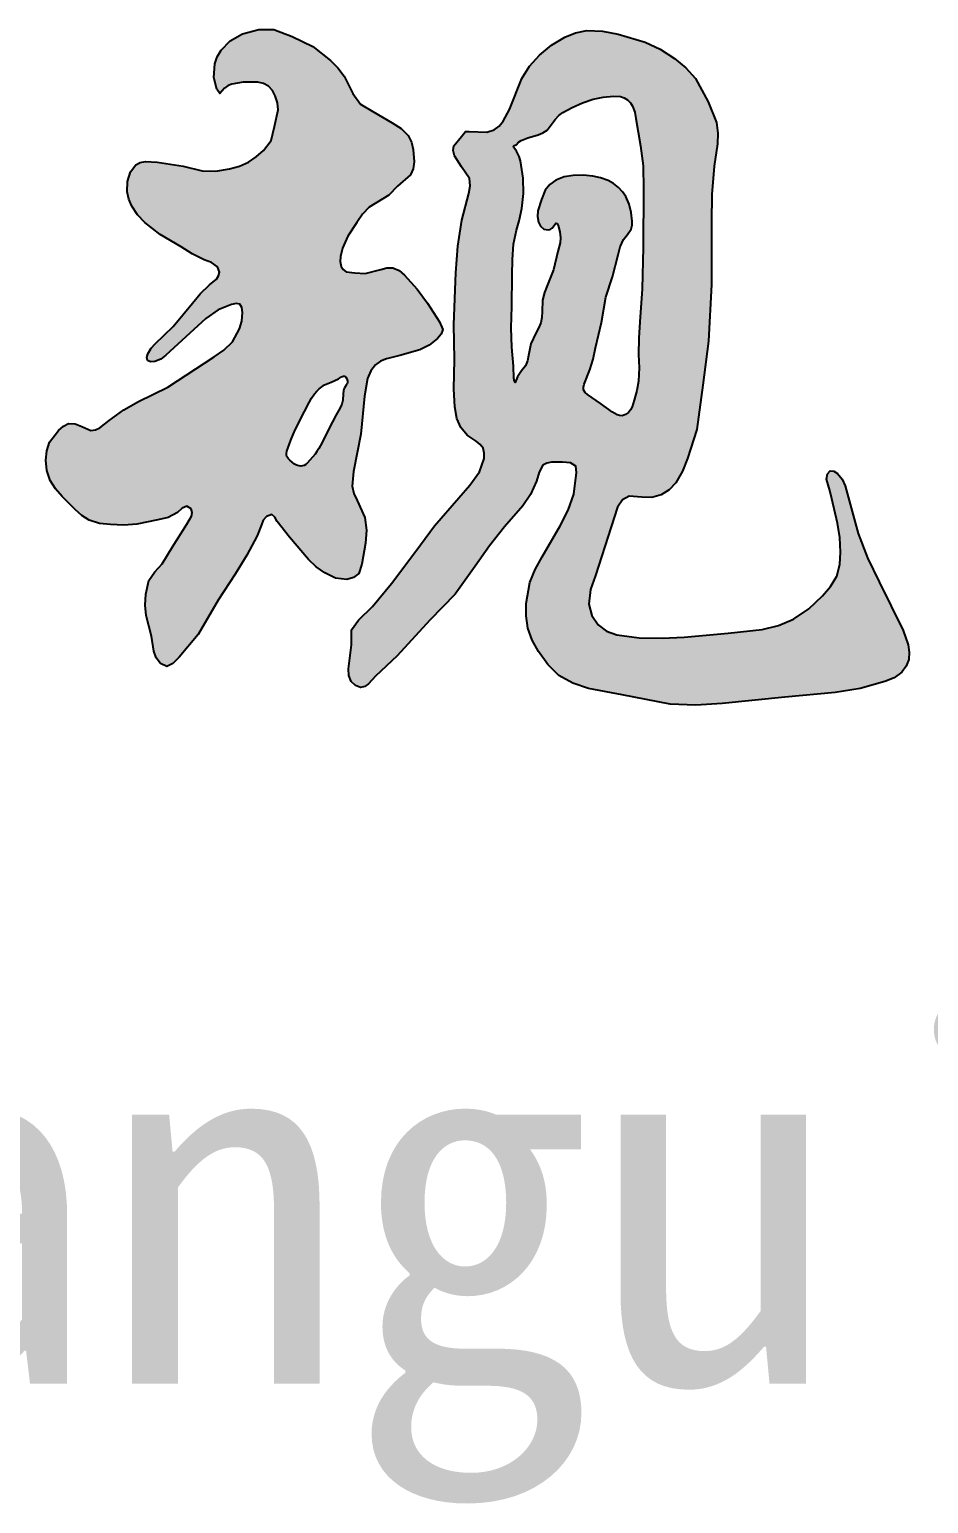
# Model space of a CAD drawing. Extents: x -137808 to 103746506, y -332957 to -111547.
# Drawn here: x -71624 to -71168, y -162863 to -162116 of the extents above; entities that cross this region are included whole.
import ezdxf

# ---------------------------------------------------------------- set-up
doc = ezdxf.new("R2010")
doc.units = 0
doc.header["$LTSCALE"] = 25
doc.header["$MEASUREMENT"] = 0
doc.layers.get('0').update_dxf_attribs({"linetype": 'CONTINUOUS'})
doc.styles.add('宋体', font='', dxfattribs={"width": 0.8})
doc.styles.get('宋体').set_extended_font_data('SimSun')

# ---------------------------------------------------------------- blocks, each defined once
blk = doc.blocks.new('tjnhty')
h = blk.add_hatch(color=256)
h.paths.add_polyline_path([(1268743.11, -1744089.09), (1268744.68, -1744080.26), (1268746.25, -1744076.36), (1268748.65, -1744073.24), (1268751.23, -1744071.47), (1268754.28, -1744070.21), (1268761.02, -1744068.5), (1268771.24, -1744065.59), (1268775.89, -1744063.24), (1268780.18, -1744059.85), (1268782.03, -1744057.69), (1268782.86, -1744055.32), (1268781.21, -1744051.41), (1268775.03, -1744041.94), (1268769.81, -1744034.81), (1268763.45, -1744027.81), (1268760.64, -1744025.46), (1268757.49, -1744024.03), (1268754.51, -1744024.04), (1268751.45, -1744024.84), (1268743.48, -1744027.01), (1268738.17, -1744026.61), (1268733.82, -1744026.13), (1268732.35, -1744025), (1268731.33, -1744023.39), (1268730.79, -1744020.94), (1268730.92, -1744018.4), (1268731.89, -1744014.06), (1268734.59, -1744008.04), (1268739.24, -1744001.04), (1268742.12, -1743996.95), (1268745.52, -1743993.4), (1268755.44, -1743987.31), (1268759.81, -1743982.67), (1268766.35, -1743976.95), (1268767.73, -1743973.84), (1268768.26, -1743970.36), (1268767.82, -1743964.05), (1268766.92, -1743960.36), (1268765.33, -1743957.02), (1268761.65, -1743953.41), (1268757.11, -1743950.57), (1268747.29, -1743944.86), (1268741.13, -1743941.05), (1268737.17, -1743935.62), (1268732.76, -1743926.98), (1268729.6, -1743922.75), (1268725.87, -1743918.92), (1268716.92, -1743911.88), (1268706.51, -1743906.75), (1268697.12, -1743903.24), (1268689.5, -1743903.24), (1268681.28, -1743905.43), (1268675.12, -1743908.95), (1268670.43, -1743913.79), (1268668.49, -1743917.08), (1268667.2, -1743920.68), (1268666.76, -1743927.56), (1268668.23, -1743933.43), (1268669.79, -1743935.75), (1268672.18, -1743933.07), (1268673.95, -1743931.65), (1268675.92, -1743930.96), (1268681.67, -1743929.91), (1268689.05, -1743929.91), (1268691.9, -1743930.59), (1268694.42, -1743931.92), (1268696.43, -1743934.1), (1268697.87, -1743936.8), (1268699.01, -1743940.36), (1268699.31, -1743943.99), (1268697.46, -1743952.39), (1268695.76, -1743959.49), (1268691.9, -1743964.58), (1268688.29, -1743967.81), (1268684.33, -1743970.45), (1268679.69, -1743972.46), (1268674.76, -1743973.84), (1268667.81, -1743975.02), (1268660.86, -1743974.92), (1268651.28, -1743972.61), (1268638, -1743970.45), (1268632.16, -1743970.17), (1268629.48, -1743970.64), (1268627.19, -1743971.84), (1268624.56, -1743975.39), (1268622.97, -1743980.39), (1268622.86, -1743985.57), (1268623.69, -1743989.3), (1268625.18, -1743992.82), (1268628.13, -1743997.26), (1268631.79, -1744001.17), (1268639.5, -1744007.14), (1268650.2, -1744013.35), (1268655.82, -1744017), (1268661.9, -1744020.07), (1268665.62, -1744021.37), (1268668.62, -1744023.55), (1268669.61, -1744026.28), (1268669.2, -1744028.12), (1268668.03, -1744029.77), (1268664.64, -1744032.75), (1268659.89, -1744037.26), (1268655.93, -1744041.95), (1268646.17, -1744053.88), (1268637.09, -1744062.57), (1268634.98, -1744064.83), (1268633.34, -1744067.69), (1268632.86, -1744069.53), (1268633.14, -1744071.05), (1268634.72, -1744071.78), (1268636.89, -1744071.64), (1268639.97, -1744070.31), (1268642.42, -1744068.29), (1268650.52, -1744060.99), (1268662.76, -1744049.74), (1268668.88, -1744045.4), (1268675.79, -1744042.64), (1268678.06, -1744042.15), (1268679.94, -1744042.44), (1268681.02, -1744044.22), (1268681.32, -1744046.78), (1268680.94, -1744051.16), (1268679.74, -1744055.07), (1268676.19, -1744061.58), (1268671.89, -1744065.76), (1268666.91, -1744069.27), (1268643.4, -1744084.54), (1268628.66, -1744091.89), (1268621.18, -1744096.07), (1268613.7, -1744101.43), (1268609.06, -1744105.11), (1268606.73, -1744106.28), (1268604.38, -1744106.52), (1268599.91, -1744104.53), (1268596.52, -1744103.18), (1268593.19, -1744103.04), (1268590.51, -1744104.37), (1268588.1, -1744106.52), (1268583.5, -1744112.48), (1268582.07, -1744116.84), (1268581.63, -1744121.55), (1268582.11, -1744126.88), (1268583.75, -1744131.86), (1268586.47, -1744136.09), (1268589.84, -1744139.93), (1268596.45, -1744146.59), (1268599.88, -1744149.6), (1268603.65, -1744152.01), (1268608.85, -1744153.63), (1268614.4, -1744154.28), (1268621.16, -1744154.55), (1268627.81, -1744154.08), (1268638.37, -1744151.81), (1268643.54, -1744150.65), (1268648.33, -1744148.07), (1268650.68, -1744145.84), (1268653.16, -1744144.92), (1268655.23, -1744146.3), (1268655.8, -1744148.05), (1268655.39, -1744150.01), (1268653.06, -1744154.08), (1268645.83, -1744165.56), (1268640.58, -1744174.08), (1268636.85, -1744178.25), (1268633.74, -1744182.66), (1268632.23, -1744189.59), (1268631.98, -1744195.02), (1268632.48, -1744200.3), (1268635.25, -1744210.75), (1268636.4, -1744218.36), (1268637.52, -1744221.84), (1268639.71, -1744224.71), (1268642.87, -1744226.11), (1268645.96, -1744224.71), (1268649.25, -1744221.53), (1268658.8, -1744209.96), (1268668.93, -1744192.6), (1268677.62, -1744179.3), (1268683.53, -1744169.79), (1268688.64, -1744159.9), (1268690.9, -1744154.36), (1268691.84, -1744152.03), (1268693.39, -1744150.07), (1268696.11, -1744149.17), (1268697.71, -1744150.45), (1268698.93, -1744152.67), (1268705.04, -1744160.58), (1268714.66, -1744171.88), (1268718.61, -1744175.58), (1268723.03, -1744178.78), (1268728.36, -1744181.37), (1268734.22, -1744182.05), (1268737.62, -1744181.14), (1268740.22, -1744179.12), (1268741.77, -1744174.25), (1268743.59, -1744163.61), (1268744.11, -1744157.05), (1268743.33, -1744150.63), (1268739.43, -1744142.07), (1268737.79, -1744138.5), (1268736.83, -1744134.81), (1268737.61, -1744127.28), (1268741.25, -1744108.34)])
h.paths.add_polyline_path([(1268708.12, -1744105.91), (1268712.72, -1744096.97), (1268715.04, -1744092.39), (1268716.32, -1744090.16), (1268717.8, -1744088.02), (1268718.92, -1744086.68), (1268720.15, -1744085.44), (1268721.48, -1744084.34), (1268722.88, -1744083.43), (1268724.53, -1744082.65), (1268726.25, -1744081.98), (1268728.04, -1744081.25), (1268729.89, -1744080.29), (1268732.03, -1744079.02), (1268733.4, -1744079.1), (1268734.45, -1744080.77), (1268734.5, -1744082.56), (1268733.89, -1744083.62), (1268733.04, -1744084.88), (1268732.72, -1744085.62), (1268732.51, -1744086.4), (1268732.31, -1744088.02), (1268732.07, -1744091.17), (1268731.55, -1744093.12), (1268730.73, -1744095), (1268728.68, -1744098.66), (1268726.82, -1744102.15), (1268725.11, -1744105.67), (1268721.67, -1744112.68), (1268719.98, -1744115.67), (1268719.04, -1744117.11), (1268718.04, -1744118.48), (1268715.38, -1744121.62), (1268713.67, -1744123.59), (1268712.13, -1744124.47), (1268710.37, -1744124.62), (1268708.76, -1744124.19), (1268707.7, -1744123.53), (1268706.43, -1744122.59), (1268705.22, -1744121.62), (1268703.93, -1744120.25), (1268703.51, -1744118.64), (1268703.77, -1744117.03), (1268705.76, -1744111.4), (1268706.89, -1744108.63)], flags=16)
h.paths.add_polyline_path([(1268906.83, -1744120.72), (1268911.46, -1744106.1), (1268914.51, -1744083.64), (1268917.44, -1744061.26), (1268918.9, -1744032.59), (1268918.94, -1744000.97), (1268919.15, -1743986.84), (1268920.36, -1743972.58), (1268921.98, -1743961.29), (1268922.22, -1743955.74), (1268921.55, -1743950.34), (1268917.28, -1743939.93), (1268910.89, -1743928.1), (1268906.01, -1743922.63), (1268900.24, -1743917.93), (1268893.01, -1743913.3), (1268885.32, -1743909.65), (1268871.59, -1743905.63), (1268863.66, -1743904.03), (1268855.72, -1743903.73), (1268850.04, -1743904.89), (1268844.59, -1743907.05), (1268837.83, -1743911.13), (1268831.81, -1743916.27), (1268826.82, -1743921.88), (1268822.81, -1743928.1), (1268816.53, -1743943.76), (1268813.41, -1743949.74), (1268811.32, -1743952.23), (1268808.76, -1743954.12), (1268805.06, -1743955.32), (1268796.17, -1743954.95), (1268794.26, -1743954.9), (1268792.2, -1743957.54), (1268788.38, -1743962.25), (1268788.09, -1743964.67), (1268788.67, -1743967.25), (1268792.2, -1743972.83), (1268796.32, -1743978.71), (1268796.68, -1743982.43), (1268796.03, -1743986.35), (1268792.5, -1743999.88), (1268790.45, -1744013.04), (1268789.48, -1744026.53), (1268788.45, -1744052.78), (1268788.76, -1744070.55), (1268788.44, -1744085.51), (1268788.91, -1744094.56), (1268789.95, -1744100.42), (1268791.9, -1744105.06), (1268795.17, -1744108.94), (1268799.73, -1744112), (1268801.78, -1744113.6), (1268803.22, -1744115.57), (1268803.82, -1744118.07), (1268803.7, -1744120.78), (1268801.33, -1744127.42), (1268796.55, -1744134.32), (1268790.9, -1744140.68), (1268778.57, -1744154.89), (1268769.09, -1744167.68), (1268756.83, -1744184.05), (1268747.2, -1744195.82), (1268740, -1744202.74), (1268736.55, -1744207.52), (1268736.47, -1744215.2), (1268734.96, -1744227.36), (1268735.11, -1744230.69), (1268736.31, -1744233.77), (1268738.48, -1744235.87), (1268741.12, -1744236.83), (1268743.21, -1744236.38), (1268745.13, -1744235.05), (1268748.71, -1744231.14), (1268759.61, -1744220.72), (1268776.22, -1744202.66), (1268789, -1744189.46), (1268799.25, -1744175.3), (1268806.41, -1744165.08), (1268814.13, -1744155.36), (1268823.36, -1744144.79), (1268827.32, -1744138.93), (1268830.25, -1744132.15), (1268831.57, -1744127.61), (1268833.56, -1744124.1), (1268835.44, -1744123.04), (1268837.82, -1744122.61), (1268843.52, -1744122.68), (1268847.51, -1744123.01), (1268850.15, -1744124.57), (1268850.63, -1744127.89), (1268849.21, -1744138.78), (1268846.34, -1744146.95), (1268842.36, -1744154.9), (1268833.09, -1744170.52), (1268829.58, -1744176.94), (1268826.87, -1744183.63), (1268825.03, -1744194.2), (1268824.97, -1744200.56), (1268825.9, -1744206.77), (1268828.15, -1744212.83), (1268831.35, -1744218.58), (1268836.02, -1744225.17), (1268841.62, -1744230.67), (1268848.72, -1744234.71), (1268856.72, -1744237.28), (1268873.78, -1744240.56), (1268898.03, -1744245.35), (1268911.11, -1744245.79), (1268924.31, -1744244.92), (1268956.08, -1744241.76), (1268981.61, -1744239.42), (1268994.29, -1744237.32), (1269006.79, -1744233.84), (1269011.49, -1744231.89), (1269015.5, -1744228.99), (1269017.64, -1744226.03), (1269018.91, -1744222.62), (1269019.22, -1744218.96), (1269018.67, -1744215.27), (1269016.07, -1744207.94), (1269003.87, -1744183.2), (1268998.05, -1744171.16), (1268993.32, -1744158.68), (1268986.68, -1744134.52), (1268985.27, -1744131.25), (1268982.89, -1744128.36), (1268980.96, -1744127.14), (1268979.09, -1744126.94), (1268977.68, -1744128.59), (1268977.2, -1744131.2), (1268978.9, -1744136.95), (1268980.04, -1744141.15), (1268982.89, -1744153.47), (1268983.94, -1744160.73), (1268984.31, -1744168.15), (1268983.95, -1744174.47), (1268982.41, -1744180.46), (1268979.36, -1744185.69), (1268975.3, -1744190.41), (1268968.35, -1744197), (1268960.61, -1744202.25), (1268952.87, -1744205.42), (1268944.59, -1744207.37), (1268927.42, -1744209.36), (1268905.19, -1744211.38), (1268894, -1744211.9), (1268882.39, -1744211.72), (1268870.95, -1744210.21), (1268865.82, -1744208.27), (1268861.53, -1744205.09), (1268858.31, -1744200.3), (1268856.79, -1744194.67), (1268857.61, -1744187.18), (1268860.11, -1744179.99), (1268868.17, -1744155.36), (1268871.41, -1744145.4), (1268873.84, -1744141.66), (1268877.2, -1744139.78), (1268883.68, -1744140.34), (1268888.76, -1744140.44), (1268893.5, -1744139.23), (1268897.56, -1744136.67), (1268900.91, -1744133.12), (1268904.33, -1744127.16)])
h.paths.add_polyline_path([(1268873.7, -1744099.05), (1268872.42, -1744098.99), (1268871.16, -1744098.59), (1268868.73, -1744097.2), (1268862.65, -1744092.79), (1268856.2, -1744088.37), (1268854.97, -1744087.27), (1268854.17, -1744085.98), (1268854.05, -1744084.54), (1268854.36, -1744083.03), (1268857.3, -1744075.85), (1268858.99, -1744070.34), (1268860.25, -1744064.62), (1268863.2, -1744051.74), (1268865.41, -1744039.03), (1268868.73, -1744028.72), (1268871.67, -1744017.44), (1268872.75, -1744013.47), (1268874.46, -1744009.78), (1268876.46, -1744007.15), (1268878.18, -1744004.45), (1268878.69, -1744002.5), (1268878.77, -1744000.42), (1268878.18, -1743996.09), (1268877.2, -1743991.85), (1268875.62, -1743987.97), (1268873.91, -1743985.48), (1268871.76, -1743983.28), (1268869.28, -1743981.39), (1268866.57, -1743979.85), (1268862.8, -1743978.4), (1268858.9, -1743977.53), (1268853.94, -1743977.1), (1268848.92, -1743977.3), (1268844.37, -1743978.02), (1268840.09, -1743979.62), (1268837.06, -1743981.81), (1268834.75, -1743984.72), (1268832.9, -1743989.36), (1268831.04, -1743995.16), (1268830.77, -1743998.07), (1268831.27, -1744000.96), (1268832.33, -1744002.99), (1268834.06, -1744004.45), (1268836.22, -1744004.87), (1268837.29, -1744004.61), (1268838.24, -1744003.98), (1268840.09, -1744001.43), (1268840.7, -1744001.66), (1268841.29, -1744002.69), (1268842.18, -1744005.84), (1268842.46, -1744008.84), (1268842.21, -1744011.36), (1268841.02, -1744015.81), (1268838.93, -1744025.09), (1268835.84, -1744032.74), (1268834.33, -1744036.51), (1268833.36, -1744040.41), (1268833.08, -1744046.28), (1268832.94, -1744049.2), (1268832.43, -1744052.01), (1268831.37, -1744054.67), (1268829.96, -1744057.24), (1268827.38, -1744062.61), (1268826.3, -1744068.44), (1268825.75, -1744071.25), (1268824.75, -1744073.72), (1268822.72, -1744076.25), (1268820.65, -1744079.28), (1268819.48, -1744082.2), (1268819.07, -1744081.93), (1268818.84, -1744079.96), (1268818.6, -1744074.01), (1268817.72, -1744064.36), (1268817.44, -1744054.45), (1268817.72, -1744043.6), (1268818.02, -1744027.81), (1268818.04, -1744019.91), (1268818.6, -1744012.02), (1268820.07, -1744005), (1268821.49, -1744000.21), (1268822.79, -1743993.94), (1268823.67, -1743986.4), (1268823.58, -1743978.68), (1268822.11, -1743969.91), (1268821.49, -1743967.63), (1268820.07, -1743964.94), (1268818.48, -1743962.54), (1268818.89, -1743962.01), (1268819.95, -1743961.71), (1268821.1, -1743960.45), (1268822.52, -1743959.47), (1268825.87, -1743958.12), (1268831.16, -1743956.65), (1268833.56, -1743955.69), (1268835.61, -1743954.29), (1268839.67, -1743948.85), (1268841.52, -1743946.93), (1268843.65, -1743945.32), (1268848.37, -1743942.71), (1268853.58, -1743940.41), (1268858.92, -1743938.65), (1268864.08, -1743937.59), (1268869.36, -1743937.03), (1268872.84, -1743937.14), (1268874.71, -1743937.82), (1268876.42, -1743938.95), (1268877.87, -1743940.42), (1268878.99, -1743942.13), (1268880.06, -1743945.18), (1268880.61, -1743948.38), (1268883.05, -1743962.17), (1268884.32, -1743972.37), (1268884.56, -1743984.19), (1268884.29, -1744013.84), (1268883.92, -1744034.78), (1268882.65, -1744051.37), (1268882.13, -1744059.69), (1268882.05, -1744068.05), (1268882.3, -1744074.82), (1268882.05, -1744081.51), (1268881.1, -1744086.31), (1268879.78, -1744091.13), (1268878.69, -1744094.49), (1268877.91, -1744096.03), (1268876.83, -1744097.39), (1268875.37, -1744098.48)], flags=16)
at = {"color": 7}
for points in [[(1268668.23, -1743933.43), (1268666.76, -1743927.56), (1268667.2, -1743920.68), (1268668.49, -1743917.08), (1268670.43, -1743913.79), (1268675.12, -1743908.95), (1268681.28, -1743905.43), (1268689.5, -1743903.24), (1268697.12, -1743903.24), (1268706.51, -1743906.75), (1268716.92, -1743911.88), (1268725.87, -1743918.92), (1268729.6, -1743922.75), (1268732.76, -1743926.98), (1268737.17, -1743935.62), (1268741.13, -1743941.05), (1268747.29, -1743944.86), (1268757.11, -1743950.57), (1268761.65, -1743953.41), (1268765.33, -1743957.02), (1268766.92, -1743960.36), (1268767.82, -1743964.05), (1268768.26, -1743970.36), (1268767.73, -1743973.84), (1268766.35, -1743976.95), (1268759.81, -1743982.67), (1268755.44, -1743987.31), (1268745.52, -1743993.4), (1268742.12, -1743996.95), (1268739.24, -1744001.04), (1268734.59, -1744008.04), (1268731.89, -1744014.06), (1268730.92, -1744018.4), (1268730.79, -1744020.94), (1268731.33, -1744023.39), (1268732.35, -1744025), (1268733.82, -1744026.13), (1268738.17, -1744026.61), (1268743.48, -1744027.01), (1268751.45, -1744024.84), (1268754.51, -1744024.04), (1268757.49, -1744024.03), (1268760.64, -1744025.46), (1268763.45, -1744027.81), (1268769.81, -1744034.81), (1268775.03, -1744041.94), (1268781.21, -1744051.41), (1268782.86, -1744055.32), (1268782.03, -1744057.69), (1268780.18, -1744059.85), (1268775.89, -1744063.24), (1268771.24, -1744065.59), (1268761.02, -1744068.5), (1268754.28, -1744070.21), (1268751.23, -1744071.47), (1268748.65, -1744073.24), (1268746.25, -1744076.36), (1268744.68, -1744080.26), (1268743.11, -1744089.09), (1268741.25, -1744108.34), (1268737.61, -1744127.28), (1268736.83, -1744134.81), (1268737.79, -1744138.5), (1268739.43, -1744142.07), (1268743.33, -1744150.63), (1268744.11, -1744157.05), (1268743.59, -1744163.61), (1268741.77, -1744174.25), (1268740.22, -1744179.12), (1268737.62, -1744181.14), (1268734.22, -1744182.05), (1268728.36, -1744181.37), (1268723.03, -1744178.78), (1268718.61, -1744175.58), (1268714.66, -1744171.88), (1268705.04, -1744160.58), (1268698.93, -1744152.67), (1268697.71, -1744150.45), (1268696.11, -1744149.17), (1268693.39, -1744150.07), (1268691.84, -1744152.03), (1268690.9, -1744154.36), (1268688.64, -1744159.9), (1268683.53, -1744169.79), (1268677.62, -1744179.3), (1268668.93, -1744192.6), (1268658.8, -1744209.96), (1268649.25, -1744221.53), (1268645.96, -1744224.71), (1268642.87, -1744226.11), (1268639.71, -1744224.71), (1268637.52, -1744221.84), (1268636.4, -1744218.36), (1268635.25, -1744210.75), (1268632.48, -1744200.3), (1268631.98, -1744195.02), (1268632.23, -1744189.59), (1268633.74, -1744182.66), (1268636.85, -1744178.25), (1268640.58, -1744174.08), (1268645.83, -1744165.56), (1268653.06, -1744154.08), (1268655.39, -1744150.01), (1268655.8, -1744148.05), (1268655.23, -1744146.3), (1268653.16, -1744144.92), (1268650.68, -1744145.84), (1268648.33, -1744148.07), (1268643.54, -1744150.65), (1268638.37, -1744151.81), (1268627.81, -1744154.08), (1268621.16, -1744154.55), (1268614.4, -1744154.28), (1268608.85, -1744153.63), (1268603.65, -1744152.01), (1268599.88, -1744149.6), (1268596.45, -1744146.59), (1268589.84, -1744139.93), (1268586.47, -1744136.09), (1268583.75, -1744131.86), (1268582.11, -1744126.88), (1268581.63, -1744121.55), (1268582.07, -1744116.84), (1268583.5, -1744112.48), (1268588.1, -1744106.52), (1268590.51, -1744104.37), (1268593.19, -1744103.04), (1268596.52, -1744103.18), (1268599.91, -1744104.53), (1268604.38, -1744106.52), (1268606.73, -1744106.28), (1268609.06, -1744105.11), (1268613.7, -1744101.43), (1268621.18, -1744096.07), (1268628.66, -1744091.89), (1268643.4, -1744084.54), (1268666.91, -1744069.27), (1268671.89, -1744065.76), (1268676.19, -1744061.58), (1268679.74, -1744055.07), (1268680.94, -1744051.16), (1268681.32, -1744046.78), (1268681.02, -1744044.22), (1268679.94, -1744042.44), (1268678.06, -1744042.15), (1268675.79, -1744042.64), (1268668.88, -1744045.4), (1268662.76, -1744049.74), (1268650.52, -1744060.99), (1268642.42, -1744068.29), (1268639.97, -1744070.31), (1268636.89, -1744071.64), (1268634.72, -1744071.78), (1268633.14, -1744071.05), (1268632.86, -1744069.53), (1268633.34, -1744067.69), (1268634.98, -1744064.83), (1268637.09, -1744062.57), (1268646.17, -1744053.88), (1268655.93, -1744041.95), (1268659.89, -1744037.26), (1268664.64, -1744032.75), (1268668.03, -1744029.77), (1268669.2, -1744028.12), (1268669.61, -1744026.28), (1268668.62, -1744023.55), (1268665.62, -1744021.37), (1268661.9, -1744020.07), (1268655.82, -1744017), (1268650.2, -1744013.35), (1268639.5, -1744007.14), (1268631.79, -1744001.17), (1268628.13, -1743997.26), (1268625.18, -1743992.82), (1268623.69, -1743989.3), (1268622.86, -1743985.57), (1268622.97, -1743980.39), (1268624.56, -1743975.39), (1268627.19, -1743971.84), (1268629.48, -1743970.64), (1268632.16, -1743970.17), (1268638, -1743970.45), (1268651.28, -1743972.61), (1268660.86, -1743974.92), (1268667.81, -1743975.02), (1268674.76, -1743973.84), (1268679.69, -1743972.46), (1268684.33, -1743970.45), (1268688.29, -1743967.81), (1268691.9, -1743964.58), (1268695.76, -1743959.49), (1268697.46, -1743952.39), (1268699.31, -1743943.99), (1268699.01, -1743940.36), (1268697.87, -1743936.8), (1268696.43, -1743934.1), (1268694.42, -1743931.92), (1268691.9, -1743930.59), (1268689.05, -1743929.91), (1268681.67, -1743929.91), (1268675.92, -1743930.96), (1268673.95, -1743931.65), (1268672.18, -1743933.07), (1268669.79, -1743935.75)], [(1268796.17, -1743954.95), (1268805.06, -1743955.32), (1268808.76, -1743954.12), (1268811.32, -1743952.23), (1268813.41, -1743949.74), (1268816.53, -1743943.76), (1268822.81, -1743928.1), (1268826.82, -1743921.88), (1268831.81, -1743916.27), (1268837.83, -1743911.13), (1268844.59, -1743907.05), (1268850.04, -1743904.89), (1268855.72, -1743903.73), (1268863.66, -1743904.03), (1268871.59, -1743905.63), (1268885.32, -1743909.65), (1268893.01, -1743913.3), (1268900.24, -1743917.93), (1268906.01, -1743922.63), (1268910.89, -1743928.1), (1268917.28, -1743939.93), (1268921.55, -1743950.34), (1268922.22, -1743955.74), (1268921.98, -1743961.29), (1268920.36, -1743972.58), (1268919.15, -1743986.84), (1268918.94, -1744000.97), (1268918.9, -1744032.59), (1268917.44, -1744061.26), (1268914.51, -1744083.64), (1268911.46, -1744106.1), (1268906.83, -1744120.72), (1268904.33, -1744127.16), (1268900.91, -1744133.12), (1268897.56, -1744136.67), (1268893.5, -1744139.23), (1268888.76, -1744140.44), (1268883.68, -1744140.34), (1268877.2, -1744139.78), (1268873.84, -1744141.66), (1268871.41, -1744145.4), (1268868.17, -1744155.36), (1268860.11, -1744179.99), (1268857.61, -1744187.18), (1268856.79, -1744194.67), (1268858.31, -1744200.3), (1268861.53, -1744205.09), (1268865.82, -1744208.27), (1268870.95, -1744210.21), (1268882.39, -1744211.72), (1268894, -1744211.9), (1268905.19, -1744211.38), (1268927.42, -1744209.36), (1268944.59, -1744207.37), (1268952.87, -1744205.42), (1268960.61, -1744202.25), (1268968.35, -1744197), (1268975.3, -1744190.41), (1268979.36, -1744185.69), (1268982.41, -1744180.46), (1268983.95, -1744174.47), (1268984.31, -1744168.15), (1268983.94, -1744160.73), (1268982.89, -1744153.47), (1268980.04, -1744141.15), (1268978.9, -1744136.95), (1268977.2, -1744131.2), (1268977.68, -1744128.59), (1268979.09, -1744126.94), (1268980.96, -1744127.14), (1268982.89, -1744128.36), (1268985.27, -1744131.25), (1268986.68, -1744134.52), (1268993.32, -1744158.68), (1268998.05, -1744171.16), (1269003.87, -1744183.2), (1269016.07, -1744207.94), (1269018.67, -1744215.27), (1269019.22, -1744218.96), (1269018.91, -1744222.62), (1269017.64, -1744226.03), (1269015.5, -1744228.99), (1269011.49, -1744231.89), (1269006.79, -1744233.84), (1268994.29, -1744237.32), (1268981.61, -1744239.42), (1268956.08, -1744241.76), (1268924.31, -1744244.92), (1268911.11, -1744245.79), (1268898.03, -1744245.35), (1268873.78, -1744240.56), (1268856.72, -1744237.28), (1268848.72, -1744234.71), (1268841.62, -1744230.67), (1268836.02, -1744225.17), (1268831.35, -1744218.58), (1268828.15, -1744212.83), (1268825.9, -1744206.77), (1268824.97, -1744200.56), (1268825.03, -1744194.2), (1268826.87, -1744183.63), (1268829.58, -1744176.94), (1268833.09, -1744170.52), (1268842.36, -1744154.9), (1268846.34, -1744146.95), (1268849.21, -1744138.78), (1268850.63, -1744127.89), (1268850.15, -1744124.57), (1268847.51, -1744123.01), (1268843.52, -1744122.68), (1268837.82, -1744122.61), (1268835.44, -1744123.04), (1268833.56, -1744124.1), (1268831.57, -1744127.61), (1268830.25, -1744132.15), (1268827.32, -1744138.93), (1268823.36, -1744144.79), (1268814.13, -1744155.36), (1268806.41, -1744165.08), (1268799.25, -1744175.3), (1268789, -1744189.46), (1268776.22, -1744202.66), (1268759.61, -1744220.72), (1268748.71, -1744231.14), (1268745.13, -1744235.05), (1268743.21, -1744236.38), (1268741.12, -1744236.83), (1268738.48, -1744235.87), (1268736.31, -1744233.77), (1268735.11, -1744230.69), (1268734.96, -1744227.36), (1268736.47, -1744215.2), (1268736.55, -1744207.52), (1268740, -1744202.74), (1268747.2, -1744195.82), (1268756.83, -1744184.05), (1268769.09, -1744167.68), (1268778.57, -1744154.89), (1268790.9, -1744140.68), (1268796.55, -1744134.32), (1268801.33, -1744127.42), (1268803.7, -1744120.78), (1268803.82, -1744118.07), (1268803.22, -1744115.57), (1268801.78, -1744113.6), (1268799.73, -1744112), (1268795.17, -1744108.94), (1268791.9, -1744105.06), (1268789.95, -1744100.42), (1268788.91, -1744094.56), (1268788.44, -1744085.51), (1268788.76, -1744070.55), (1268788.45, -1744052.78), (1268789.48, -1744026.53), (1268790.45, -1744013.04), (1268792.5, -1743999.88), (1268796.03, -1743986.35), (1268796.68, -1743982.43), (1268796.32, -1743978.71), (1268792.2, -1743972.83), (1268788.67, -1743967.25), (1268788.09, -1743964.67), (1268788.38, -1743962.25), (1268792.2, -1743957.54), (1268794.26, -1743954.9)], [(1268819.95, -1743961.71), (1268821.1, -1743960.45), (1268822.52, -1743959.47), (1268825.87, -1743958.12), (1268831.16, -1743956.65), (1268833.56, -1743955.69), (1268835.61, -1743954.29), (1268839.67, -1743948.85), (1268841.52, -1743946.93), (1268843.65, -1743945.32), (1268848.37, -1743942.71), (1268853.58, -1743940.41), (1268858.92, -1743938.65), (1268864.08, -1743937.59), (1268869.36, -1743937.03), (1268872.84, -1743937.14), (1268874.71, -1743937.82), (1268876.42, -1743938.95), (1268877.87, -1743940.42), (1268878.99, -1743942.13), (1268880.06, -1743945.18), (1268880.61, -1743948.38), (1268883.05, -1743962.17), (1268884.32, -1743972.37), (1268884.56, -1743984.19), (1268884.29, -1744013.84), (1268883.92, -1744034.78), (1268882.65, -1744051.37), (1268882.13, -1744059.69), (1268882.05, -1744068.05), (1268882.3, -1744074.82), (1268882.05, -1744081.51), (1268881.1, -1744086.31), (1268879.78, -1744091.13), (1268878.69, -1744094.49), (1268877.91, -1744096.03), (1268876.83, -1744097.39), (1268875.37, -1744098.48), (1268873.7, -1744099.05), (1268872.42, -1744098.99), (1268871.16, -1744098.59), (1268868.73, -1744097.2), (1268862.65, -1744092.79), (1268856.2, -1744088.37), (1268854.97, -1744087.27), (1268854.17, -1744085.98), (1268854.05, -1744084.54), (1268854.36, -1744083.03), (1268857.3, -1744075.85), (1268858.99, -1744070.34), (1268860.25, -1744064.62), (1268863.2, -1744051.74), (1268865.41, -1744039.03), (1268868.73, -1744028.72), (1268871.67, -1744017.44), (1268872.75, -1744013.47), (1268874.46, -1744009.78), (1268876.46, -1744007.15), (1268878.18, -1744004.45), (1268878.69, -1744002.5), (1268878.77, -1744000.42), (1268878.18, -1743996.09), (1268877.2, -1743991.85), (1268875.62, -1743987.97), (1268873.91, -1743985.48), (1268871.76, -1743983.28), (1268869.28, -1743981.39), (1268866.57, -1743979.85), (1268862.8, -1743978.4), (1268858.9, -1743977.53), (1268853.94, -1743977.1), (1268848.92, -1743977.3), (1268844.37, -1743978.02), (1268840.09, -1743979.62), (1268837.06, -1743981.81), (1268834.75, -1743984.72), (1268832.9, -1743989.36), (1268831.04, -1743995.16), (1268830.77, -1743998.07), (1268831.27, -1744000.96), (1268832.33, -1744002.99), (1268834.06, -1744004.45), (1268836.22, -1744004.87), (1268837.29, -1744004.61), (1268838.24, -1744003.98), (1268840.09, -1744001.43), (1268840.7, -1744001.66), (1268841.29, -1744002.69), (1268842.18, -1744005.84), (1268842.46, -1744008.84), (1268842.21, -1744011.36), (1268841.02, -1744015.81), (1268838.93, -1744025.09), (1268835.84, -1744032.74), (1268834.33, -1744036.51), (1268833.36, -1744040.41), (1268833.08, -1744046.28), (1268832.94, -1744049.2), (1268832.43, -1744052.01), (1268831.37, -1744054.67), (1268829.96, -1744057.24), (1268827.38, -1744062.61), (1268826.3, -1744068.44), (1268825.75, -1744071.25), (1268824.75, -1744073.72), (1268822.72, -1744076.25), (1268820.65, -1744079.28), (1268819.48, -1744082.2), (1268819.07, -1744081.93), (1268818.84, -1744079.96), (1268818.6, -1744074.01), (1268817.72, -1744064.36), (1268817.44, -1744054.45), (1268817.72, -1744043.6), (1268818.02, -1744027.81), (1268818.04, -1744019.91), (1268818.6, -1744012.02), (1268820.07, -1744005), (1268821.49, -1744000.21), (1268822.79, -1743993.94), (1268823.67, -1743986.4), (1268823.58, -1743978.68), (1268822.11, -1743969.91), (1268821.49, -1743967.63), (1268820.07, -1743964.94), (1268818.85, -1743963.1), (1268818.6, -1743962.39), (1268818.89, -1743962.01)], [(1268703.77, -1744117.03), (1268705.76, -1744111.4), (1268706.89, -1744108.63), (1268708.12, -1744105.91), (1268712.72, -1744096.97), (1268715.04, -1744092.39), (1268716.32, -1744090.16), (1268717.8, -1744088.02), (1268718.92, -1744086.68), (1268720.15, -1744085.44), (1268721.48, -1744084.34), (1268722.88, -1744083.43), (1268724.53, -1744082.65), (1268726.25, -1744081.98), (1268728.04, -1744081.25), (1268729.89, -1744080.29), (1268731.54, -1744079.31), (1268732.32, -1744079.04), (1268733.04, -1744079.08), (1268733.68, -1744079.55), (1268734.18, -1744080.33), (1268734.47, -1744081.28), (1268734.49, -1744082.22), (1268734.27, -1744082.96), (1268733.89, -1744083.62), (1268733.04, -1744084.88), (1268732.72, -1744085.62), (1268732.51, -1744086.4), (1268732.31, -1744088.02), (1268732.07, -1744091.17), (1268731.55, -1744093.12), (1268730.73, -1744095), (1268728.68, -1744098.66), (1268726.82, -1744102.15), (1268725.11, -1744105.67), (1268721.67, -1744112.68), (1268719.98, -1744115.67), (1268719.04, -1744117.11), (1268718.04, -1744118.48), (1268715.38, -1744121.62), (1268714.05, -1744123.15), (1268713.31, -1744123.8), (1268712.48, -1744124.28), (1268711.67, -1744124.51), (1268710.8, -1744124.59), (1268709.93, -1744124.5), (1268709.09, -1744124.28), (1268708.37, -1744123.95), (1268707.7, -1744123.53), (1268706.43, -1744122.59), (1268705.22, -1744121.62), (1268704.38, -1744120.72), (1268703.78, -1744119.66), (1268703.61, -1744119.02), (1268703.56, -1744118.35)]]:
    blk.add_lwpolyline(points, close=True, dxfattribs=at)
at = {"color": 7, "style": '宋体'}
blk.add_text('jingxianguihuajianzhushejiyanjiuyuan', height=184.3738, dxfattribs=at).set_placement((1267730.76, -1744589.83))

msp = doc.modelspace()

# ---------------------------------------------------------------- block references
msp.add_blockref('tjnhty', (-1340197.1, 1581787.08))
msp.add_blockref('tjnhty', (-1340197.1, 1581787.08))

doc.saveas('drawing.dxf')
